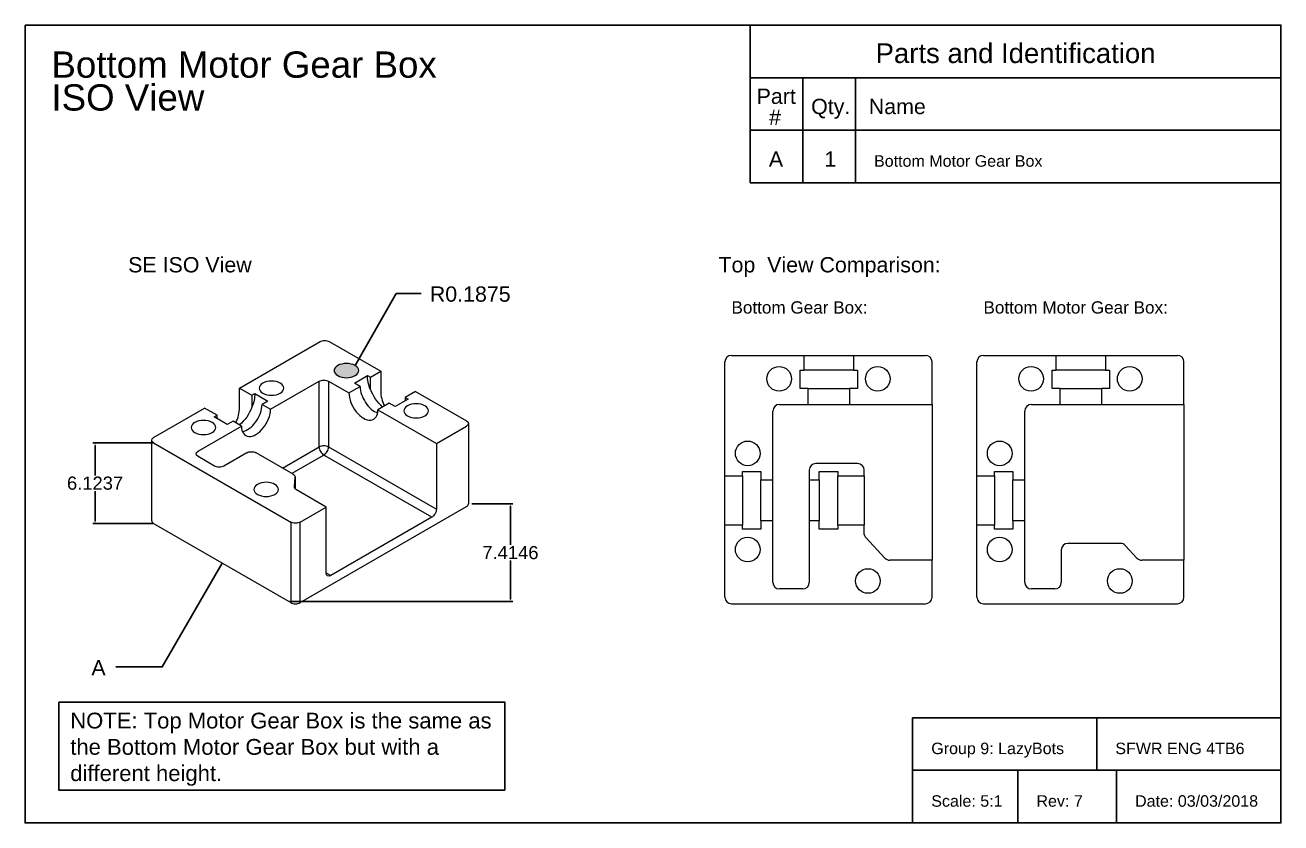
# Model space of a CAD drawing. Header units: inches. Extents: x 0 to 1256, y -61 to 0.
# Drawn here: x 949.5 to 1045.1, y -60.7 to 0 of the extents above; entities that cross this region are included whole.
import ezdxf
from ezdxf.enums import TextEntityAlignment as Align

# ---------------------------------------------------------------- set-up
doc = ezdxf.new("R2010")
doc.units = ezdxf.units.IN
doc.header["$LTSCALE"] = 2
doc.header["$MEASUREMENT"] = 0
doc.styles.get("Standard").update_dxf_attribs({"font": 'arial.ttf'})
doc.dimstyles.get("Standard").update_dxf_attribs({"dimtxt": 0.18, "dimasz": 0.18, "dimexe": 0.18, "dimexo": 0.0625, "dimgap": 0.09, "dimtad": 0, "dimtih": 1, "dimtoh": 1, "dimdec": 4, "dimzin": 0, "dimdsep": 46, "dimtxsty": 'Standard', "dimcen": 0.09, "dimadec": 0, "dimazin": 0, "dimtfac": 1, "dimtdec": 4, "dimtofl": 0, "dimtmove": 0, "dimatfit": 3, "dimfxl": 1, "dimtolj": 1, "dimtzin": 0, "dimarcsym": 0})

# ---------------------------------------------------------------- blocks, each defined once
blk = doc.blocks.new('*D41')
at = {"color": 0, "lineweight": -2, "transparency": 16777216}
for p, q in [((959.258, -31.782), (954.684, -31.782)), ((954.864, -31.962), (954.864, -34.243)), ((954.864, -37.726), (954.864, -35.445)), ((959.258, -37.906), (954.684, -37.906))]:
    blk.add_line(p, q, dxfattribs=at)
at = {"color": 0, "transparency": 16777216}
for points in [[(954.834, -31.962), (954.894, -31.962), (954.864, -31.782)], [(954.834, -37.726), (954.894, -37.726), (954.864, -37.906)]]:
    blk.add_solid(points, dxfattribs=at)
at = {"layer": 'Defpoints', "color": 0, "transparency": 16777216}
for p in [(954.864, -31.782), (959.321, -31.782), (959.321, -37.906)]:
    blk.add_point(p, dxfattribs=at)
at = {"color": 0, "transparency": 16777216, "insert": (954.864, -34.844), "char_height": 1, "attachment_point": 5}
blk.add_mtext('\\A1;6.1237', dxfattribs=at)
blk = doc.blocks.new('*D40')
at = {"color": 0, "lineweight": -2, "transparency": 16777216}
for p, q in [((983.527, -36.418), (986.635, -36.418)), ((986.455, -36.598), (986.455, -39.525)), ((986.455, -43.653), (986.455, -40.726)), ((969.649, -43.833), (986.635, -43.833))]:
    blk.add_line(p, q, dxfattribs=at)
at = {"color": 0, "transparency": 16777216}
for points in [[(986.425, -36.598), (986.485, -36.598), (986.455, -36.418)], [(986.425, -43.653), (986.485, -43.653), (986.455, -43.833)]]:
    blk.add_solid(points, dxfattribs=at)
at = {"layer": 'Defpoints', "color": 0, "transparency": 16777216}
for p in [(983.465, -36.418), (986.455, -36.418), (969.587, -43.833)]:
    blk.add_point(p, dxfattribs=at)
at = {"color": 0, "transparency": 16777216, "insert": (986.455, -40.125), "char_height": 1, "attachment_point": 5}
blk.add_mtext('\\A1;7.4146', dxfattribs=at)

msp = doc.modelspace()

# ---------------------------------------------------------------- hatches: boundary and pattern name
at = {"true_color": 0x939598}
h = msp.add_hatch(color=252, dxfattribs=at)
h.dxf.hatch_style = 1
edge = h.paths.add_edge_path()
edge.add_ellipse((973.98293, -26.27708), major_axis=(0.9375, 0), ratio=0.57735027, start_angle=0, end_angle=360, ccw=False)

# ---------------------------------------------------------------- linework, layer by layer
for p, q in [((1004.69355, -4), (1045.0517, -4)), ((1008.69355, -4), (1008.69355, -12)), ((1012.69355, -4), (1012.69355, -12)), ((1004.69355, -8), (1045.0517, -8)), ((1004.69355, -12), (1045.0517, -12)), ((1045.04636, -52.67723), (1017.04636, -52.67723)), ((1017.04636, -52.67723), (1017.04636, -60.67722)), ((1031.04636, -52.67723), (1031.04636, -56.67723)), ((1045.04636, -56.67723), (1017.04636, -56.67723)), ((1025.04545, -56.67723), (1025.04545, -60.67722)), ((1032.54545, -56.67723), (1032.54545, -60.67722))]:
    msp.add_line(p, q)
at = {"linetype": 'Continuous', "lineweight": 0, "extrusion": (1.25969e-16, 0.816497, 0.57735)}
for p, q in [((965.85239, -27.60295), (971.97407, -24.06859)), ((972.68118, -24.06859), (976.58974, -26.3252)), ((974.58617, -27.22765), (975.58054, -26.65355)), ((975.58054, -26.65355), (975.80078, -26.78071)), ((975.80078, -26.78071), (976.58974, -26.3252)), ((976.58974, -26.3252), (976.58974, -27.85613)), ((965.85239, -27.60295), (966.79423, -28.14672)), ((965.85239, -29.13388), (965.85239, -27.60295)), ((968.20917, -29.21879), (971.91251, -27.08066)), ((971.91251, -32.0857), (971.91251, -27.08066)), ((972.61962, -27.08066), (974.17213, -27.977)), ((972.61962, -27.08066), (972.61962, -32.0857)), ((974.17213, -27.977), (975.02811, -27.4828)), ((975.02811, -27.4828), (974.58617, -27.22765)), ((975.80078, -27.69941), (975.80078, -26.78071)), ((966.79423, -28.14672), (967.01521, -28.01915)), ((966.79423, -28.14672), (966.79423, -29.06682)), ((967.01521, -28.01915), (968.00957, -28.59325)), ((968.00957, -28.59325), (967.56763, -28.8484)), ((978.67413, -28.43963), (977.67976, -29.01373)), ((979.24139, -27.85613), (978.45243, -28.31164)), ((978.45243, -28.31164), (978.67413, -28.43963)), ((978.45243, -28.31164), (978.45243, -28.56763)), ((979.24139, -27.85613), (983.111, -30.09025)), ((959.32095, -31.37388), (963.20074, -29.13388)), ((964.14259, -29.67766), (963.20074, -29.13388)), ((967.56763, -28.8484), (968.20917, -29.21879)), ((977.23782, -28.75858), (976.38184, -29.25278)), ((976.38184, -29.25278), (980.82525, -31.81818)), ((977.67976, -29.01373), (977.23782, -28.75858)), ((962.69697, -32.40126), (965.99946, -30.49457)), ((963.92161, -29.80523), (964.14259, -29.67766)), ((964.91598, -30.37933), (963.92161, -29.80523)), ((964.14259, -29.93281), (964.14259, -29.67766)), ((965.35792, -30.12418), (964.91598, -30.37933)), ((965.99946, -30.49457), (965.35792, -30.12418)), ((980.82525, -31.81818), (983.111, -30.4985)), ((983.25745, -30.29438), (983.25745, -36.4181)), ((959.1745, -37.70172), (959.1745, -31.578)), ((959.32095, -31.78212), (969.75077, -37.80379)), ((969.12573, -33.69465), (971.91251, -32.0857)), ((972.61962, -32.0857), (980.82525, -36.82323)), ((980.82525, -31.81818), (980.82525, -36.82323)), ((963.95069, -33.53334), (962.69697, -32.80951)), ((966.39851, -32.52834), (964.6578, -33.53334)), ((969.93208, -34.1602), (967.10562, -32.52834)), ((972.26607, -32.69808), (969.83284, -34.1029)), ((980.4717, -37.4356), (972.26607, -32.69808)), ((970.03329, -35.12834), (970.07823, -34.37425)), ((970.07823, -34.37425), (970.07823, -35.25825)), ((970.07853, -35.25862), (970.07853, -34.36432)), ((970.03329, -35.12834), (970.03329, -35.14819)), ((972.4503, -36.65346), (970.17944, -35.34239)), ((970.45788, -43.92751), (983.111, -36.62222)), ((970.45788, -37.80379), (972.4503, -36.65346)), ((972.4503, -41.65851), (972.4503, -36.65346)), ((959.32095, -37.90585), (969.75077, -43.92751)), ((969.75077, -37.80379), (969.75077, -43.92751)), ((970.45788, -43.92751), (970.45788, -37.80379)), ((980.4717, -37.4356), (972.80385, -41.86263)), ((972.4503, -41.65851), (972.80385, -41.86263))]:
    msp.add_line(p, q, dxfattribs=at)
at = {"color": 0, "linetype": 'Continuous', "lineweight": 0}
for p, q in [((1002.76834, -34.27521), (1002.76834, -25.61784)), ((1003.26834, -25.11784), (1008.79588, -25.11784)), ((1008.79588, -25.11784), (1012.54588, -25.11784)), ((1008.79588, -26.23359), (1008.79588, -25.11784)), ((1012.54588, -25.11784), (1018.01834, -25.11784)), ((1012.54588, -25.11784), (1012.54588, -26.23359)), ((1018.51834, -28.85038), (1018.51834, -25.61784)), ((1008.48441, -27.63984), (1008.48441, -26.23359)), ((1008.48441, -26.23359), (1008.79588, -26.23359)), ((1012.54588, -26.23359), (1008.79588, -26.23359)), ((1012.54588, -26.23359), (1012.85941, -26.23359)), ((1012.85941, -26.23359), (1012.85941, -27.63984)), ((1009.10941, -27.63984), (1008.48441, -27.63984)), ((1009.10941, -28.85038), (1009.10941, -27.63984)), ((1009.10941, -27.63984), (1012.23441, -27.63984)), ((1012.85941, -27.63984), (1012.23441, -27.63984)), ((1012.23441, -27.63984), (1012.23441, -28.85038)), ((1006.41383, -34.58771), (1006.41383, -29.35038)), ((1006.91383, -28.85038), (1009.10941, -28.85038)), ((1009.10941, -28.85038), (1012.23441, -28.85038)), ((1012.23441, -28.85038), (1018.51834, -28.85038)), ((1018.51834, -28.85038), (1018.51834, -29.35038)), ((1018.51834, -29.35038), (1018.51834, -40.19436)), ((1012.86378, -33.34821), (1009.68686, -33.34821)), ((1002.76834, -34.27521), (1004.10032, -34.27521)), ((1002.76834, -38.02521), (1002.76834, -34.27521)), ((1004.10032, -34.27521), (1004.10032, -33.96271)), ((1004.10032, -33.96271), (1005.50657, -33.96271)), ((1004.10032, -34.27521), (1004.10032, -38.02521)), ((1005.50657, -33.96271), (1005.50657, -34.58771)), ((1009.18686, -33.84821), (1009.18686, -34.58771)), ((1009.94022, -34.58771), (1009.94022, -33.96271)), ((1009.94022, -33.96271), (1011.34647, -33.96271)), ((1011.34647, -33.96271), (1011.34647, -34.27521)), ((1011.34647, -34.27521), (1013.36378, -34.27521)), ((1011.34647, -38.02521), (1011.34647, -34.27521)), ((1013.36378, -34.27521), (1013.36378, -33.84821)), ((1013.36378, -34.27521), (1013.36378, -38.02521)), ((1005.50657, -34.58771), (1006.41383, -34.58771)), ((1005.50657, -37.71271), (1005.50657, -34.58771)), ((1006.41383, -37.71271), (1006.41383, -34.58771)), ((1009.18686, -34.58771), (1009.18686, -37.71271)), ((1009.18686, -34.58771), (1009.94022, -34.58771)), ((1009.94022, -34.58771), (1009.94022, -37.71271)), ((1004.10032, -38.02521), (1002.76834, -38.02521)), ((1002.76834, -43.51206), (1002.76834, -38.02521)), ((1004.10032, -38.33771), (1004.10032, -38.02521)), ((1006.41383, -37.71271), (1005.50657, -37.71271)), ((1005.50657, -37.71271), (1005.50657, -38.33771)), ((1006.41383, -42.38313), (1006.41383, -37.71271)), ((1009.94022, -37.71271), (1009.18686, -37.71271)), ((1009.18686, -37.71271), (1009.18686, -42.38313)), ((1009.94022, -38.33771), (1009.94022, -37.71271)), ((1013.36378, -38.02521), (1011.34647, -38.02521)), ((1011.34647, -38.02521), (1011.34647, -38.33771)), ((1013.36378, -38.74334), (1013.36378, -38.02521)), ((1005.50657, -38.33771), (1004.10032, -38.33771)), ((1011.34647, -38.33771), (1009.94022, -38.33771)), ((1014.94137, -40.53554), (1013.48661, -38.97711)), ((1018.51834, -40.69436), (1015.30687, -40.69436)), ((1018.51834, -40.19436), (1018.51834, -40.69436)), ((1018.51834, -43.51206), (1018.51834, -40.69436)), ((1008.68686, -42.88313), (1006.91383, -42.88313)), ((1003.26834, -44.01206), (1018.01834, -44.01206))]:
    msp.add_line(p, q, dxfattribs=at)
at = {"linetype": 'Continuous', "lineweight": 0}
for p, q in [((1021.93011, -34.27521), (1021.93011, -25.61784)), ((1022.43011, -25.11784), (1027.95765, -25.11784)), ((1027.95765, -25.11784), (1031.70765, -25.11784)), ((1027.95765, -26.23359), (1027.95765, -25.11784)), ((1031.70765, -25.11784), (1037.18011, -25.11784)), ((1031.70765, -25.11784), (1031.70765, -26.23359)), ((1037.68011, -28.85038), (1037.68011, -25.61784)), ((1027.64617, -27.63984), (1027.64617, -26.23359)), ((1027.64617, -26.23359), (1027.95765, -26.23359)), ((1031.70765, -26.23359), (1027.95765, -26.23359)), ((1031.70765, -26.23359), (1032.02117, -26.23359)), ((1032.02117, -26.23359), (1032.02117, -27.63984)), ((1028.27117, -27.63984), (1027.64617, -27.63984)), ((1028.27117, -28.85038), (1028.27117, -27.63984)), ((1028.27117, -27.63984), (1031.39617, -27.63984)), ((1032.02117, -27.63984), (1031.39617, -27.63984)), ((1031.39617, -27.63984), (1031.39617, -28.85038)), ((1025.5756, -34.58771), (1025.5756, -29.35038)), ((1026.0756, -28.85038), (1028.27117, -28.85038)), ((1028.27117, -28.85038), (1031.39617, -28.85038)), ((1031.39617, -28.85038), (1037.68011, -28.85038)), ((1037.68011, -28.85038), (1037.68011, -29.35038)), ((1037.68011, -29.35038), (1037.68011, -40.19436)), ((1021.93011, -34.27521), (1023.26208, -34.27521)), ((1021.93011, -38.02521), (1021.93011, -34.27521)), ((1023.26208, -34.27521), (1023.26208, -33.96271)), ((1023.26208, -33.96271), (1024.66833, -33.96271)), ((1023.26208, -34.27521), (1023.26208, -38.02521)), ((1024.66833, -33.96271), (1024.66833, -34.58771)), ((1024.66833, -34.58771), (1025.5756, -34.58771)), ((1024.66833, -37.71271), (1024.66833, -34.58771)), ((1025.5756, -37.71271), (1025.5756, -34.58771)), ((1023.26208, -38.02521), (1021.93011, -38.02521)), ((1021.93011, -43.51206), (1021.93011, -38.02521)), ((1023.26208, -38.33771), (1023.26208, -38.02521)), ((1025.5756, -37.71271), (1024.66833, -37.71271)), ((1024.66833, -37.71271), (1024.66833, -38.33771)), ((1025.5756, -42.38313), (1025.5756, -37.71271)), ((1024.66833, -38.33771), (1023.26208, -38.33771)), ((1028.34863, -39.92139), (1028.34863, -42.38313)), ((1032.84585, -39.42139), (1028.84863, -39.42139)), ((1034.10313, -40.53554), (1033.21135, -39.5802)), ((1037.68011, -40.69436), (1034.46864, -40.69436)), ((1037.68011, -40.19436), (1037.68011, -40.69436)), ((1037.68011, -43.51206), (1037.68011, -40.69436)), ((1027.84863, -42.88313), (1026.0756, -42.88313)), ((1022.43011, -44.01206), (1037.18011, -44.01206))]:
    msp.add_line(p, q, dxfattribs=at)
msp.add_lwpolyline([(949.54545, 0), (1045.0517, 0), (1045.0517, -60.67722), (949.54545, -60.67722)], close=True)
msp.add_lwpolyline([(1004.69355, 0), (1004.69355, -12)])
at = {"elevation": 0}
for points in [[(974.63546, -25.88845), (977.77227, -20.42151), (979.65846, -20.42151)], [(964.53586, -40.91668), (959.97873, -48.80986), (956.45527, -48.80986)]]:
    msp.add_lwpolyline(points, dxfattribs=at)
msp.add_lwpolyline([(952.09867, -51.49162), (986.02802, -51.49162), (986.02802, -58.18853), (952.09867, -58.18853)], close=True, dxfattribs=at)
at = {"color": 0, "linetype": 'Continuous', "lineweight": 0}
for centre in [(1006.89366, -26.9022), (1014.39352, -26.90218), (1004.50272, -32.57292), (1004.50272, -39.88628), (1013.64351, -42.27929)]:
    msp.add_circle(centre, 0.9375, dxfattribs=at)
at = {"linetype": 'Continuous', "lineweight": 0}
for centre in [(1026.05543, -26.9022), (1033.55529, -26.90218), (1023.66449, -32.57292), (1023.66449, -39.88628), (1032.80528, -42.27929)]:
    msp.add_circle(centre, 0.9375, dxfattribs=at)
at = {"color": 0, "linetype": 'Continuous', "lineweight": 0}
for centre, start, end in [((1003.26834, -25.61784), 90, 180), ((1018.01834, -25.61784), 0, 90), ((1006.91383, -29.35038), 90, 180), ((1009.68686, -33.84821), 90, 180), ((1012.86378, -33.84821), 0, 90), ((1013.85211, -38.63592), 192.405449, 223.0294172), ((1015.30687, -40.19436), 223.0294172, 270), ((1006.91383, -42.38313), 180, 270), ((1008.68686, -42.38313), 270, 0), ((1003.26834, -43.51206), 180, 270), ((1018.01834, -43.51206), 270, 0)]:
    msp.add_arc(centre, 0.5, start, end, dxfattribs=at)
at = {"linetype": 'Continuous', "lineweight": 0}
for centre, start, end in [((1022.43011, -25.61784), 90, 180), ((1037.18011, -25.61784), 0, 90), ((1026.0756, -29.35038), 90, 180), ((1028.84863, -39.92139), 90, 180), ((1032.84585, -39.92139), 43.0294172, 90), ((1034.46864, -40.19436), 223.0294172, 270), ((1026.0756, -42.38313), 180, 270), ((1027.84863, -42.38313), 270, 0), ((1022.43011, -43.51206), 180, 270), ((1037.18011, -43.51206), 270, 0)]:
    msp.add_arc(centre, 0.5, start, end, dxfattribs=at)
at = {"linetype": 'Continuous', "lineweight": 0, "extrusion": (-1.18003e-17, 1.66533e-16, -1)}
msp.add_ellipse((972.32763, -24.27271), major_axis=(0.5, 0), ratio=0.57735027, start_param=-2.35619449, end_param=-0.78539816, dxfattribs=at)
at = {"linetype": 'Continuous', "lineweight": 0, "extrusion": (7.95816e-17, -8.51762e-30, -1)}
for centre in [(973.98293, -26.27708), (968.28248, -27.61605), (979.28614, -29.33888), (963.11115, -30.60172), (967.88255, -35.31037)]:
    msp.add_ellipse(centre, major_axis=(0.9375, 0), ratio=0.57735027, start_param=-5.49778714, end_param=0.78539816, dxfattribs=at)
at = {"linetype": 'Continuous', "lineweight": 0, "extrusion": (-3.63432e-17, -1.03585e-16, -1)}
msp.add_ellipse((977.12733, -27.54671), major_axis=(-1.09375, 1.89443), ratio=0.57735027, start_param=-1.32558869, end_param=-0.78533131, dxfattribs=at)
at = {"linetype": 'Continuous', "lineweight": 0, "extrusion": (-1.18003e-17, 5.55112e-17, -1)}
msp.add_ellipse((972.26607, -27.28478), major_axis=(0.5, 0), ratio=0.57735027, start_param=-2.35619449, end_param=-0.78539816, dxfattribs=at)
at = {"linetype": 'Continuous', "lineweight": 0}
for centre, major_axis, start_param, end_param in [((976.13296, -28.12081), (0.78125, -1.35316), -2.35628809, -0.5797656), ((975.27698, -28.61501), (0.78125, -1.35316), -2.35628809, 0.78549176), ((977.91557, -28.6216), (0.9375, -1.6238), -2.35619449, -1.6885333), ((964.52656, -29.89934), (0.9375, 1.6238), -1.4526708, -0.78539816), ((967.10431, -29.8568), (-0.78125, -1.35316), -0.78549176, 2.35628809), ((966.46278, -29.48641), (0.78125, 1.35316), -2.71850222, -0.78530456), ((972.26607, -32.28983), (0.5, 0), 0.78539816, 2.35619449), ((972.26607, -32.28983), (-0.25, 0.43301), 0.78539816, 2.35619449), ((972.26607, -32.28983), (-0.25, -0.43301), 0.78539816, 2.35619449), ((982.75745, -36.4181), (0.5, 0), -0.78539816, 0), ((959.6745, -37.70172), (-0.5, 0), 0, 0.78539816), ((970.10432, -43.72338), (0.5, 0), -2.35619449, -0.78539816)]:
    msp.add_ellipse(centre, major_axis=major_axis, ratio=0.57735027, start_param=start_param, end_param=end_param, dxfattribs=at)
at = {"linetype": 'Continuous', "lineweight": 0, "extrusion": (1.7999e-16, -2.13149e-17, -1)}
msp.add_ellipse((965.46841, -28.91231), major_axis=(-1.09375, -1.89443), ratio=0.57735027, start_param=-2.35626135, end_param=-1.81509521, dxfattribs=at)
at = {"linetype": 'Continuous', "lineweight": 0, "extrusion": (5.9805e-17, -4.80741e-17, -1)}
msp.add_ellipse((977.12733, -27.54671), major_axis=(-1.09375, 1.89443), ratio=0.57735027, start_param=-2.1002121, end_param=-1.32558869, dxfattribs=at)
at = {"linetype": 'Continuous', "lineweight": 0, "extrusion": (-1.97432e-17, -3.41963e-17, -1)}
msp.add_ellipse((965.46841, -28.91231), major_axis=(-1.09375, -1.89443), ratio=0.57735027, start_param=-1.81509521, end_param=-1.04138055, dxfattribs=at)
at = {"linetype": 'Continuous', "lineweight": 0, "extrusion": (4.74988e-17, 5.55112e-17, -1)}
msp.add_ellipse((982.75745, -30.29438), major_axis=(0.5, 0), ratio=0.57735027, start_param=-0.78539816, end_param=0.78539816, dxfattribs=at)
at = {"linetype": 'Continuous', "lineweight": 0, "extrusion": (1.27622e-16, 5.55112e-17, -1)}
msp.add_ellipse((959.6745, -31.578), major_axis=(-0.5, 0), ratio=0.57735027, start_param=-0.78539816, end_param=0.78539816, dxfattribs=at)
at = {"linetype": 'Continuous', "lineweight": 0, "extrusion": (-4.34926e-17, 1.72979e-32, -1)}
msp.add_ellipse((963.05052, -32.60538), major_axis=(-0.5, 0), ratio=0.57735027, start_param=-0.78539816, end_param=0.78539816, dxfattribs=at)
at = {"linetype": 'Continuous', "lineweight": 0, "extrusion": (1.32997e-16, 1.66533e-16, -1)}
msp.add_ellipse((966.75206, -32.73247), major_axis=(0.5, 0), ratio=0.57735027, start_param=-2.35619449, end_param=-0.78539816, dxfattribs=at)
at = {"linetype": 'Continuous', "lineweight": 0, "extrusion": (8.37726e-17, 5.55112e-17, -1)}
msp.add_ellipse((964.30424, -33.32922), major_axis=(-0.5, 0), ratio=0.57735027, start_param=-2.35619449, end_param=-0.78539816, dxfattribs=at)
at = {"linetype": 'Continuous', "lineweight": 0, "extrusion": (7.21111e-17, 5.55112e-17, -1)}
for centre, major_axis in [((969.57853, -34.36432), (0.5, 0)), ((970.533, -35.13826), (-0.5, 0))]:
    msp.add_ellipse(centre, major_axis=major_axis, ratio=0.57735027, start_param=-0.78539816, end_param=0.03439316, dxfattribs=at)
at = {"linetype": 'Continuous', "lineweight": 0, "extrusion": (3.57679e-17, 6.19519e-17, -1)}
msp.add_ellipse((980.4717, -37.02735), major_axis=(-0.25, -0.43301), ratio=0.57735027, start_param=-2.35619449, end_param=-0.78539816, dxfattribs=at)
at = {"linetype": 'Continuous', "lineweight": 0, "extrusion": (-2.72497e-17, 1.11022e-16, -1)}
msp.add_ellipse((970.10432, -37.59966), major_axis=(-0.5, 0), ratio=0.57735027, start_param=-2.35619449, end_param=-0.78539816, dxfattribs=at)
at = {"linetype": 'Continuous', "lineweight": 0, "extrusion": (1.07879e-16, 2.03185e-17, -1)}
msp.add_ellipse((972.80385, -41.45438), major_axis=(-0.25, -0.43301), ratio=0.57735027, start_param=-0.78539816, end_param=0.78539816, dxfattribs=at)

# ---------------------------------------------------------------- texts
msp.add_text('Parts and Identification', height=1.4981879).set_placement((1024.87262, -3.33288), align=Align.BOTTOM_CENTER)
for s, height, p in [('Bottom Motor Gear Box', 1.9975839, (951.54545, -4)), ('ISO View', 1.997584, (951.54545, -6.5)), ('Part', 1.163935, (1005.17997, -5.99162)), ('Qty.', 1.163935, (1009.32614, -6.77084)), ('Name', 1.163935, (1013.71127, -6.77084)), ('#', 1.16393, (1006.12556, -7.59185)), ('A', 1.16393, (1006.10913, -10.77084)), ('1', 1.16393, (1010.32988, -10.77084)), ('Bottom Motor Gear Box', 0.8729512, (1014.10913, -10.77084)), ('SE ISO View', 1.163935, (957.38166, -18.80874)), ('Top  View Comparison:', 1.163935, (1002.27877, -18.80874)), ('R0.1875', 1.163935, (980.32489, -21.03668)), ('Bottom Gear Box:', 0.931148, (1003.26834, -21.93812)), ('Bottom Motor Gear Box:', 0.931148, (1022.43011, -21.93812)), ('A', 1.16393, (954.58638, -49.46354, 0)), ('Group 9: LazyBots', 0.8729512, (1018.46194, -55.44807)), ('SFWR ENG 4TB6', 0.8729512, (1032.46194, -55.44807)), ('Scale: 5:1', 0.872951, (1018.46194, -59.44807)), ('Rev: 7', 0.872951, (1026.46103, -59.44807)), ('Date: 03/03/2018', 0.8729512, (1033.96103, -59.44807))]:
    msp.add_text(s, height=height).set_placement(p)
at = {"insert": (952.97701, -52.29601), "char_height": 1.2, "attachment_point": 1}
msp.add_mtext_dynamic_manual_height_columns('NOTE: Top Motor Gear Box is the same as the Bottom Motor Gear Box but with a different height.', width=33.8835558, gutter_width=1, heights=[0], dxfattribs=at)

# ---------------------------------------------------------------- dimensions: what is measured, and where the dimension line sits
dim = msp.add_linear_dim(base=(954.86365, -31.78212), p1=(959.32095, -37.90585), p2=(959.32095, -31.78212), angle=90, dimstyle='Standard', override={"dimtxt": 1})
dim.commit()
dim.dimension.update_dxf_attribs({"geometry": '*D41', "text_midpoint": (954.86365, -34.84399)})
dim = msp.add_linear_dim(base=(986.45514, -36.4181), p1=(969.58654, -43.83269), p2=(983.46456, -36.4181), angle=90, dimstyle='Standard', override={"dimtxt": 1})
dim.commit()
dim.dimension.update_dxf_attribs({"geometry": '*D40', "text_midpoint": (986.45514, -40.12539), "dimtype": 160})

doc.saveas('drawing.dxf')
